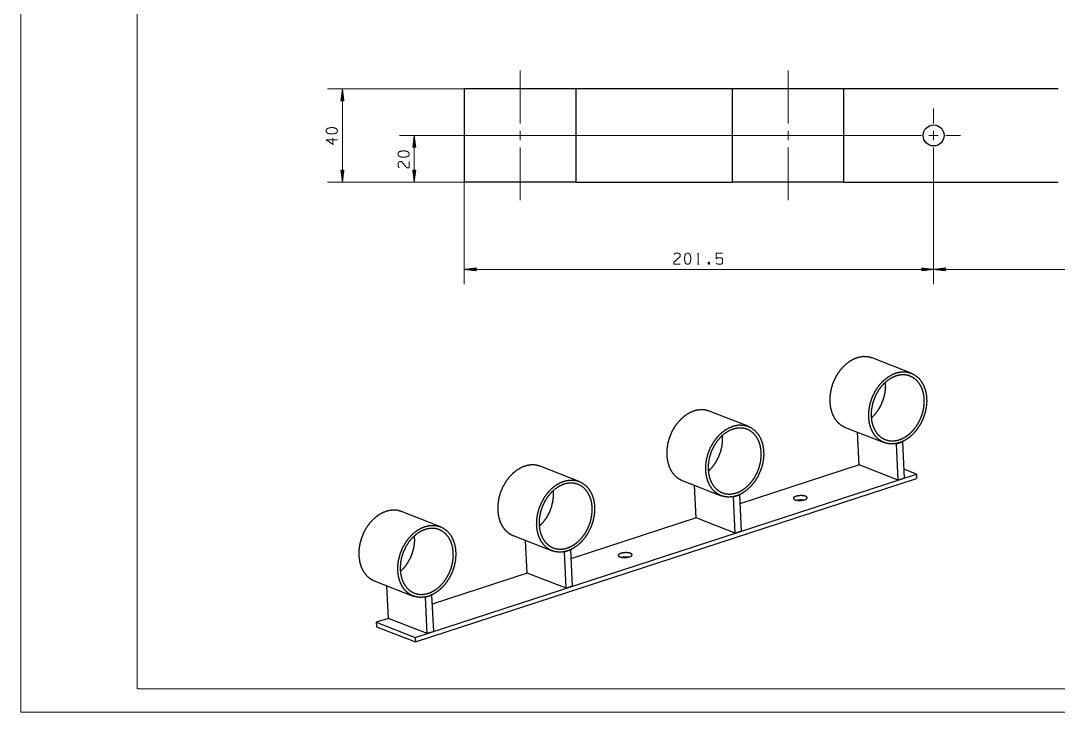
# Model space of a CAD drawing. Header units: millimetres. Extents: x 0 to 420, y 0 to 297.
# Drawn here: x 0 to 222.7, y 0 to 148.5 of the extents above; entities that cross this region are included whole.
import ezdxf

# ---------------------------------------------------------------- set-up
doc = ezdxf.new("R2010")
doc.units = ezdxf.units.MM
doc.layers.add('101', color=7, linetype='Continuous', true_color=0xffffff)

msp = doc.modelspace()

# ---------------------------------------------------------------- linework, layer by layer
at = {"layer": '101', "color": 133, "linetype": 'Continuous', "lineweight": 18}
for p, q in [((0, 297), (0, 0)), ((25, 292), (25, 5)), ((25, 5), (415, 5)), ((0, 0), (420, 0))]:
    msp.add_line(p, q, dxfattribs=at)
at = {"layer": '101', "color": 22, "linetype": 'Continuous', "lineweight": 18}
for p, q in [((95.18, 133.87), (65.87, 133.87)), ((69.05, 133.87), (68.71, 131.33)), ((69.02, 131.33), (69.02, 133.67)), ((69.38, 131.33), (69.05, 133.87)), ((69.05, 113.87), (69.05, 133.87)), ((69.07, 131.33), (69.07, 133.67)), ((68.77, 131.33), (68.77, 131.74)), ((68.82, 131.33), (68.82, 132.13)), ((68.87, 131.33), (68.87, 132.52)), ((68.92, 131.33), (68.92, 132.9)), ((68.97, 131.33), (68.97, 133.29)), ((69.12, 131.33), (69.12, 133.29)), ((69.17, 131.33), (69.17, 132.9)), ((69.23, 131.33), (69.23, 132.52)), ((69.28, 131.33), (69.28, 132.13)), ((69.33, 131.33), (69.33, 131.74)), ((68.71, 131.33), (69.38, 131.33)), ((68.72, 131.33), (68.72, 131.36)), ((68.72, 131.33), (68.72, 131.36)), ((69.38, 131.33), (69.38, 131.36)), ((69.38, 131.33), (69.38, 131.36)), ((190.17, 123.87), (81.29, 123.87)), ((84.47, 123.87), (84.13, 121.33)), ((84.29, 121.33), (84.29, 122.52)), ((84.34, 121.33), (84.34, 122.9)), ((84.39, 121.33), (84.39, 123.29)), ((84.44, 121.33), (84.44, 123.67)), ((84.8, 121.33), (84.47, 123.87)), ((84.47, 113.87), (84.47, 123.87)), ((84.49, 121.33), (84.49, 123.67)), ((84.54, 121.33), (84.54, 123.29)), ((84.59, 121.33), (84.59, 122.9)), ((84.64, 121.33), (84.64, 122.52)), ((84.13, 121.33), (84.8, 121.33)), ((84.14, 121.33), (84.14, 121.36)), ((84.14, 121.33), (84.14, 121.36)), ((84.19, 121.33), (84.19, 121.74)), ((84.24, 121.33), (84.24, 122.13)), ((84.69, 121.33), (84.69, 122.13)), ((84.75, 121.33), (84.75, 121.74)), ((84.8, 121.33), (84.8, 121.36)), ((84.8, 121.33), (84.8, 121.36)), ((195.93, 118.1), (195.93, 91.93)), ((195.93, 118.1), (195.93, 91.93)), ((68.71, 116.41), (69.05, 113.87)), ((69.38, 116.41), (68.71, 116.41)), ((68.72, 116.41), (68.72, 116.37)), ((68.72, 116.41), (68.72, 116.37)), ((68.77, 116.41), (68.77, 115.99)), ((68.82, 116.41), (68.82, 115.6)), ((68.87, 116.41), (68.87, 115.22)), ((68.92, 116.41), (68.92, 114.83)), ((68.97, 116.41), (68.97, 114.45)), ((69.02, 116.41), (69.02, 114.06)), ((69.05, 113.87), (69.38, 116.41)), ((69.07, 116.41), (69.07, 114.06)), ((69.12, 116.41), (69.12, 114.45)), ((69.17, 116.41), (69.17, 114.83)), ((69.23, 116.41), (69.23, 115.22)), ((69.28, 116.41), (69.28, 115.6)), ((69.33, 116.41), (69.33, 115.99)), ((69.38, 116.41), (69.38, 116.37)), ((69.38, 116.41), (69.38, 116.37)), ((84.13, 116.41), (84.47, 113.87)), ((84.8, 116.41), (84.13, 116.41)), ((84.14, 116.41), (84.14, 116.37)), ((84.14, 116.41), (84.14, 116.37)), ((84.19, 116.41), (84.19, 115.99)), ((84.24, 116.41), (84.24, 115.6)), ((84.29, 116.41), (84.29, 115.22)), ((84.34, 116.41), (84.34, 114.83)), ((84.39, 116.41), (84.39, 114.45)), ((84.44, 116.41), (84.44, 114.06)), ((84.47, 113.87), (84.8, 116.41)), ((84.49, 116.41), (84.49, 114.06)), ((84.54, 116.41), (84.54, 114.45)), ((84.59, 116.41), (84.59, 114.83)), ((84.64, 116.41), (84.64, 115.22)), ((84.69, 116.41), (84.69, 115.6)), ((84.75, 116.41), (84.75, 115.99)), ((84.8, 116.41), (84.8, 116.37)), ((84.8, 116.41), (84.8, 116.37)), ((95.18, 113.87), (65.87, 113.87)), ((95.18, 113.87), (81.29, 113.87)), ((95.18, 113.87), (95.18, 91.93)), ((97.72, 95.44), (95.18, 95.11)), ((195.93, 95.11), (95.18, 95.11)), ((95.18, 95.11), (97.72, 94.77)), ((97.72, 95.13), (95.38, 95.13)), ((97.72, 95.08), (95.38, 95.08)), ((97.72, 95.18), (95.76, 95.18)), ((97.72, 95.03), (95.76, 95.03)), ((97.72, 95.23), (96.15, 95.23)), ((97.72, 94.98), (96.15, 94.98)), ((97.72, 95.28), (96.54, 95.28)), ((97.72, 94.93), (96.54, 94.93)), ((97.72, 95.33), (96.92, 95.33)), ((97.72, 94.88), (96.92, 94.88)), ((97.72, 95.39), (97.31, 95.39)), ((97.72, 94.83), (97.31, 94.83)), ((97.72, 95.44), (97.69, 95.44)), ((97.72, 95.44), (97.69, 95.44)), ((97.72, 94.78), (97.69, 94.78)), ((97.72, 94.78), (97.69, 94.78)), ((97.72, 94.77), (97.72, 95.44)), ((193.39, 95.44), (193.43, 95.44)), ((193.39, 95.44), (193.43, 95.44)), ((193.39, 95.44), (193.39, 94.77)), ((195.93, 95.11), (193.39, 95.44)), ((193.39, 95.39), (193.81, 95.39)), ((193.39, 95.33), (194.2, 95.33)), ((193.39, 95.28), (194.58, 95.28)), ((193.39, 95.23), (194.97, 95.23)), ((193.39, 95.18), (195.36, 95.18)), ((193.39, 95.13), (195.74, 95.13)), ((193.39, 94.77), (195.93, 95.11)), ((193.39, 95.08), (195.74, 95.08)), ((193.39, 95.03), (195.36, 95.03)), ((193.39, 94.98), (194.97, 94.98)), ((193.39, 94.93), (194.58, 94.93)), ((193.39, 94.88), (194.2, 94.88)), ((193.39, 94.83), (193.81, 94.83)), ((193.39, 94.78), (193.43, 94.78)), ((193.39, 94.78), (193.43, 94.78)), ((198.47, 95.44), (195.93, 95.11)), ((195.93, 95.11), (198.47, 94.77)), ((195.93, 95.11), (268.43, 95.11)), ((198.47, 95.13), (196.13, 95.13)), ((198.47, 95.08), (196.13, 95.08)), ((198.47, 95.18), (196.51, 95.18)), ((198.47, 95.03), (196.51, 95.03)), ((198.47, 95.23), (196.9, 95.23)), ((198.47, 94.98), (196.9, 94.98)), ((198.47, 95.28), (197.29, 95.28)), ((198.47, 94.93), (197.29, 94.93)), ((198.47, 95.33), (197.67, 95.33)), ((198.47, 94.88), (197.67, 94.88)), ((198.47, 95.39), (198.06, 95.39)), ((198.47, 94.83), (198.06, 94.83)), ((198.47, 95.44), (198.44, 95.44)), ((198.47, 95.44), (198.44, 95.44)), ((198.47, 94.78), (198.44, 94.78)), ((198.47, 94.78), (198.44, 94.78)), ((198.47, 94.77), (198.47, 95.44))]:
    msp.add_line(p, q, dxfattribs=at)
at = {"layer": '101', "color": 163, "linetype": 'Continuous', "lineweight": 25}
for p, q in [((95.18, 133.87), (95.18, 113.87)), ((119.18, 113.87), (119.18, 133.87)), ((152.69, 133.87), (119.19, 133.87)), ((152.68, 133.87), (152.68, 113.87)), ((176.68, 113.87), (176.68, 133.87)), ((222.68, 133.87), (176.69, 133.87)), ((119.19, 113.87), (152.69, 113.87)), ((176.69, 113.87), (222.68, 113.87)), ((191.13, 72.82), (182.77, 76.08)), ((156.14, 61.41), (147.78, 64.67)), ((176.96, 61.17), (185.32, 57.91)), ((179.98, 53.13), (179.63, 60.13)), ((187.95, 57.67), (189.25, 58.09)), ((189.25, 58.09), (189.2, 58.11)), ((189.25, 58.09), (189.64, 50.29)), ((187.95, 57.67), (187.88, 57.69)), ((188.34, 49.87), (187.95, 57.67)), ((119.86, 49.57), (111.5, 52.84)), ((179.98, 53.13), (154.35, 44.77)), ((188.34, 49.87), (179.98, 53.13)), ((192.23, 51.13), (189.54, 52.18)), ((84.67, 16.06), (192.23, 51.13)), ((84.72, 15.12), (192.28, 50.2)), ((141.97, 49.76), (150.33, 46.5)), ((189.64, 50.29), (188.34, 49.87)), ((192.23, 51.13), (192.28, 50.2)), ((144.99, 41.72), (144.64, 48.72)), ((152.96, 46.26), (152.89, 46.28)), ((152.96, 46.26), (154.26, 46.68)), ((153.35, 38.46), (152.96, 46.26)), ((154.26, 46.68), (154.21, 46.7)), ((154.26, 46.68), (154.65, 38.88)), ((90.06, 39.85), (81.69, 43.12)), ((144.99, 41.72), (118.07, 32.94)), ((153.35, 38.46), (144.99, 41.72)), ((105.68, 37.93), (114.05, 34.67)), ((154.65, 38.88), (153.35, 38.46)), ((108.71, 29.88), (108.36, 36.89)), ((116.68, 34.42), (116.61, 34.45)), ((116.68, 34.42), (117.98, 34.85)), ((117.07, 26.62), (116.68, 34.42)), ((117.98, 34.85), (117.93, 34.86)), ((117.98, 34.85), (118.37, 27.05)), ((108.71, 29.89), (88.27, 23.22)), ((117.07, 26.62), (108.71, 29.88)), ((75.88, 28.21), (84.24, 24.95)), ((78.9, 20.16), (78.55, 27.17)), ((118.37, 27.05), (117.07, 26.62)), ((86.88, 24.7), (86.8, 24.73)), ((86.88, 24.7), (88.17, 25.13)), ((87.26, 16.9), (86.88, 24.7)), ((88.17, 25.13), (88.12, 25.14)), ((88.17, 25.13), (88.56, 17.33)), ((78.9, 20.17), (76.31, 19.32)), ((87.26, 16.9), (78.9, 20.16)), ((76.31, 19.32), (76.36, 18.38)), ((76.31, 19.32), (84.67, 16.06)), ((76.36, 18.38), (84.72, 15.12)), ((84.67, 16.06), (84.72, 15.12)), ((88.56, 17.33), (87.26, 16.9))]:
    msp.add_line(p, q, dxfattribs=at)
at = {"layer": '101', "color": 151, "linetype": 'Continuous', "lineweight": 18}
for p, q in [((195.93, 126.46), (195.93, 129.63)), ((107.18, 124.87), (107.18, 122.86)), ((164.68, 124.87), (164.68, 122.86)), ((195.93, 122.86), (195.93, 124.87)), ((193.34, 123.87), (190.17, 123.87)), ((194.93, 123.87), (196.94, 123.87)), ((198.53, 123.87), (201.7, 123.87)), ((195.93, 121.28), (195.93, 118.1))]:
    msp.add_line(p, q, dxfattribs=at)
at = {"layer": '101', "color": 72, "linetype": 'Continuous', "lineweight": 18}
for p, q in [((145.22, 96.2), (145.64, 96.2)), ((147.62, 96.65), (147.78, 96.22))]:
    msp.add_line(p, q, dxfattribs=at)
at = {"layer": '101', "color": 163, "linetype": 'Continuous', "lineweight": 25}
msp.add_circle((195.93, 123.87), 2.25, dxfattribs=at)
at = {"layer": '101', "color": 151, "linetype": 'Continuous', "lineweight": 18}
for points, knots in [([(107.18, 137.79), (107.18, 136.2), (107.18, 126.46)], [0, 0, 0.140063, 1, 1]), ([(164.68, 137.79), (164.68, 136.2), (164.68, 126.46)], [0, 0, 0.140063, 1, 1]), ([(107.18, 121.28), (107.18, 113.12), (107.18, 109.94)], [0, 0, 0.719874, 1, 1]), ([(164.68, 121.28), (164.68, 113.12), (164.68, 109.94)], [0, 0, 0.719874, 1, 1])]:
    msp.add_open_spline(points, degree=1, knots=knots, dxfattribs=at)
at = {"layer": '101', "color": 163, "linetype": 'Continuous', "lineweight": 25}
for points, knots in [([(119.18, 133.87), (118.78, 133.87), (117.58, 133.87), (115.67, 133.87), (113.18, 133.87), (110.29, 133.87), (107.18, 133.87), (104.08, 133.87), (101.18, 133.87), (98.7, 133.87), (97.66, 133.87), (96.1, 133.87), (95.29, 133.87), (95.18, 133.87)], [0, 0, 0.017037, 0.066987, 0.146447, 0.25, 0.370591, 0.5, 0.629409, 0.75, 0.853553, 0.896677, 0.96194, 0.995722, 1, 1]), ([(176.68, 133.87), (176.58, 133.87), (175.77, 133.87), (174.21, 133.87), (171.99, 133.87), (169.28, 133.87), (166.25, 133.87), (163.12, 133.87), (160.09, 133.87), (157.38, 133.87), (155.16, 133.87), (153.6, 133.87), (152.79, 133.87), (152.68, 133.87)], [0, 0, 0.004278, 0.038061, 0.103324, 0.195619, 0.308659, 0.434737, 0.565263, 0.691342, 0.804381, 0.896677, 0.96194, 0.995722, 1, 1]), ([(119.18, 113.87), (118.78, 113.87), (117.58, 113.87), (115.67, 113.87), (113.18, 113.87), (110.29, 113.87), (107.18, 113.87), (104.08, 113.87), (101.18, 113.87), (98.7, 113.87), (97.66, 113.87), (96.1, 113.87), (95.29, 113.87), (95.18, 113.87)], [0, 0, 0.017037, 0.066987, 0.146447, 0.25, 0.370591, 0.5, 0.629409, 0.75, 0.853553, 0.896677, 0.96194, 0.995722, 1, 1]), ([(176.68, 113.87), (176.58, 113.87), (175.77, 113.87), (174.21, 113.87), (171.99, 113.87), (169.28, 113.87), (166.25, 113.87), (163.12, 113.87), (160.09, 113.87), (157.38, 113.87), (155.16, 113.87), (153.6, 113.87), (152.79, 113.87), (152.68, 113.87)], [0, 0, 0.004278, 0.038061, 0.103324, 0.195619, 0.308659, 0.434737, 0.565263, 0.691342, 0.804381, 0.896677, 0.96194, 0.995722, 1, 1]), ([(182.77, 76.08), (181.84, 76.33), (180.86, 76.37), (179.84, 76.22), (178.84, 75.86), (177.85, 75.31), (176.92, 74.58), (176.07, 73.69), (175.32, 72.68), (174.69, 71.55), (174.19, 70.35), (173.85, 69.1), (173.66, 67.84), (173.64, 66.6)], [0, 0, 0.063275, 0.127885, 0.194956, 0.265253, 0.339125, 0.416525, 0.497067, 0.580092, 0.664748, 0.750066, 0.835025, 0.918635, 1, 1]), ([(182.01, 63.34), (182.15, 62.16), (182.44, 61.07), (182.89, 60.09), (183.48, 59.24), (184.19, 58.56), (185, 58.05), (185.9, 57.73), (186.85, 57.61), (187.85, 57.69), (188.85, 57.96), (189.84, 58.43), (190.78, 59.08), (191.66, 59.89), (192.45, 60.85), (193.13, 61.92), (193.68, 63.08), (194.09, 64.3), (194.35, 65.54), (194.46, 66.78), (194.39, 67.99), (194.17, 69.13), (193.8, 70.16), (193.28, 71.08), (192.63, 71.85), (191.87, 72.45), (191.01, 72.86), (190.08, 73.08), (189.1, 73.11), (188.1, 72.93), (187.1, 72.55), (186.14, 71.99), (185.22, 71.26), (184.38, 70.37), (183.65, 69.36), (183.03, 68.24), (182.54, 67.05), (182.21, 65.81), (182.03, 64.56), (182.01, 63.34)], [0, 0, 0.02694, 0.05271, 0.077255, 0.100648, 0.123101, 0.144953, 0.166637, 0.188611, 0.21129, 0.234979, 0.259854, 0.28595, 0.313183, 0.341366, 0.37024, 0.399491, 0.428781, 0.45777, 0.486138, 0.513609, 0.539978, 0.565134, 0.589086, 0.611973, 0.634076, 0.655787, 0.67756, 0.699841, 0.722994, 0.747263, 0.772752, 0.799434, 0.827171, 0.855736, 0.884839, 0.914153, 0.943334, 0.97205, 1, 1]), ([(187.88, 72.23), (188.85, 72.44), (189.8, 72.45), (190.71, 72.26), (191.54, 71.87), (192.28, 71.29), (192.9, 70.55), (193.39, 69.65), (193.73, 68.63), (193.91, 67.51), (193.92, 66.34), (193.78, 65.13), (193.47, 63.93), (193.01, 62.78), (192.42, 61.7), (191.7, 60.72), (190.89, 59.88), (189.99, 59.19), (189.05, 58.68), (188.08, 58.37), (187.12, 58.25), (186.19, 58.34), (185.32, 58.64), (184.53, 59.12), (183.84, 59.79), (183.29, 60.61), (182.87, 61.58), (182.61, 62.65), (182.51, 63.8), (182.58, 64.99), (182.81, 66.2), (183.19, 67.38), (183.72, 68.5), (184.38, 69.54), (185.15, 70.45), (186, 71.22), (186.92, 71.81), (187.88, 72.23)], [0, 0, 0.02465, 0.048266, 0.071255, 0.094129, 0.117423, 0.141595, 0.166965, 0.193683, 0.221734, 0.250964, 0.281106, 0.311822, 0.342722, 0.373407, 0.403491, 0.432637, 0.46059, 0.487203, 0.512474, 0.536565, 0.559809, 0.582672, 0.605692, 0.629375, 0.654117, 0.680153, 0.707549, 0.736216, 0.765941, 0.796416, 0.827274, 0.858116, 0.888546, 0.9182, 0.946775, 0.974068, 1, 1]), ([(185.54, 70.83), (185.57, 69.65), (185.43, 68.45), (185.12, 67.24), (184.67, 66.08), (184.08, 64.99), (183.36, 64.01), (182.55, 63.16)], [0, 0, 0.13837, 0.281154, 0.426734, 0.573271, 0.718851, 0.861633, 1, 1]), ([(147.78, 64.67), (146.85, 64.92), (145.87, 64.96), (144.86, 64.81), (143.85, 64.45), (142.86, 63.9), (141.94, 63.17), (141.08, 62.28), (140.33, 61.27), (139.7, 60.14), (139.21, 58.94), (138.86, 57.69), (138.68, 56.43), (138.66, 55.19)], [0, 0, 0.063273, 0.127884, 0.194956, 0.265252, 0.339124, 0.416525, 0.497066, 0.580092, 0.664748, 0.750065, 0.835025, 0.918635, 1, 1]), ([(173.64, 66.6), (173.8, 65.35), (174.13, 64.2), (174.63, 63.18), (175.28, 62.32), (176.06, 61.65), (176.96, 61.17)], [0, 0, 0.186732, 0.364802, 0.533874, 0.694678, 0.849089, 1, 1]), ([(147.02, 51.93), (147.16, 50.75), (147.46, 49.66), (147.9, 48.68), (148.49, 47.83), (149.2, 47.15), (150.01, 46.64), (150.91, 46.32), (151.87, 46.2), (152.86, 46.28), (153.86, 46.55), (154.85, 47.02), (155.79, 47.67), (156.67, 48.48), (157.46, 49.44), (158.14, 50.51), (158.69, 51.67), (159.11, 52.89), (159.37, 54.13), (159.47, 55.37), (159.41, 56.58), (159.19, 57.72), (158.81, 58.75), (158.29, 59.67), (157.65, 60.44), (156.88, 61.04), (156.02, 61.45), (155.09, 61.67), (154.12, 61.7), (153.11, 61.52), (152.12, 61.14), (151.15, 60.58), (150.23, 59.85), (149.4, 58.96), (148.66, 57.95), (148.04, 56.83), (147.56, 55.64), (147.22, 54.4), (147.04, 53.15), (147.02, 51.93)], [0, 0, 0.02694, 0.05271, 0.077255, 0.100648, 0.123101, 0.144953, 0.166637, 0.188611, 0.21129, 0.234979, 0.259854, 0.28595, 0.313183, 0.341367, 0.37024, 0.399491, 0.428782, 0.45777, 0.486138, 0.513609, 0.539978, 0.565134, 0.589085, 0.611973, 0.634076, 0.655787, 0.67756, 0.69984, 0.722994, 0.747263, 0.772752, 0.799434, 0.827171, 0.855736, 0.884839, 0.914153, 0.943334, 0.97205, 1, 1]), ([(152.89, 60.82), (153.86, 61.03), (154.81, 61.04), (155.72, 60.85), (156.55, 60.46), (157.29, 59.88), (157.91, 59.14), (158.4, 58.24), (158.74, 57.22), (158.92, 56.1), (158.94, 54.93), (158.79, 53.72), (158.48, 52.52), (158.03, 51.37), (157.43, 50.29), (156.71, 49.31), (155.9, 48.47), (155.01, 47.78), (154.06, 47.27), (153.1, 46.96), (152.13, 46.84), (151.2, 46.93), (150.33, 47.23), (149.54, 47.71), (148.86, 48.38), (148.3, 49.2), (147.89, 50.17), (147.63, 51.24), (147.53, 52.39), (147.59, 53.58), (147.82, 54.79), (148.2, 55.97), (148.73, 57.09), (149.39, 58.13), (150.16, 59.04), (151.01, 59.81), (151.94, 60.4), (152.89, 60.82)], [0, 0, 0.02465, 0.048266, 0.071255, 0.094129, 0.117423, 0.141595, 0.166965, 0.193683, 0.221734, 0.250964, 0.281106, 0.311822, 0.342722, 0.373407, 0.403491, 0.432638, 0.46059, 0.487203, 0.512474, 0.536565, 0.559809, 0.582672, 0.605692, 0.629375, 0.654117, 0.680153, 0.707549, 0.736216, 0.765941, 0.796416, 0.827274, 0.858116, 0.888546, 0.9182, 0.946775, 0.974068, 1, 1]), ([(150.55, 59.42), (150.58, 58.24), (150.44, 57.03), (150.14, 55.83), (149.68, 54.67), (149.09, 53.58), (148.38, 52.6), (147.56, 51.75)], [0, 0, 0.13837, 0.281153, 0.426734, 0.573271, 0.718851, 0.861632, 1, 1]), ([(138.66, 55.19), (138.81, 53.94), (139.14, 52.79), (139.64, 51.77), (140.29, 50.91), (141.07, 50.24), (141.97, 49.76)], [0, 0, 0.186732, 0.364802, 0.533873, 0.694677, 0.849089, 1, 1]), ([(111.5, 52.84), (110.57, 53.09), (109.58, 53.13), (108.57, 52.97), (107.56, 52.61), (106.58, 52.06), (105.65, 51.34), (104.8, 50.45), (104.05, 49.43), (103.42, 48.31), (102.92, 47.1), (102.58, 45.86), (102.39, 44.59), (102.37, 43.35)], [0, 0, 0.063273, 0.127884, 0.194956, 0.265252, 0.339124, 0.416525, 0.497067, 0.580092, 0.664748, 0.750065, 0.835025, 0.918635, 1, 1]), ([(110.73, 40.09), (110.87, 38.92), (111.17, 37.83), (111.62, 36.85), (112.21, 36), (112.91, 35.32), (113.73, 34.81), (114.63, 34.49), (115.58, 34.37), (116.58, 34.44), (117.58, 34.72), (118.56, 35.19), (119.51, 35.84), (120.39, 36.65), (121.18, 37.6), (121.86, 38.67), (122.41, 39.83), (122.82, 41.05), (123.08, 42.3), (123.18, 43.54), (123.12, 44.75), (122.9, 45.88), (122.53, 46.92), (122.01, 47.84), (121.36, 48.6), (120.6, 49.2), (119.74, 49.62), (118.81, 49.84), (117.83, 49.86), (116.83, 49.68), (115.83, 49.31), (114.86, 48.75), (113.95, 48.02), (113.11, 47.13), (112.38, 46.12), (111.76, 45), (111.27, 43.8), (110.94, 42.57), (110.75, 41.32), (110.73, 40.09)], [0, 0, 0.02694, 0.05271, 0.077255, 0.100648, 0.123101, 0.144953, 0.166637, 0.188611, 0.21129, 0.234979, 0.259854, 0.28595, 0.313183, 0.341367, 0.37024, 0.399491, 0.428782, 0.45777, 0.486138, 0.513609, 0.539978, 0.565134, 0.589086, 0.611973, 0.634076, 0.655787, 0.67756, 0.69984, 0.722994, 0.747263, 0.772752, 0.799434, 0.827171, 0.855736, 0.884839, 0.914153, 0.943334, 0.97205, 1, 1]), ([(116.61, 48.98), (117.58, 49.2), (118.53, 49.21), (119.43, 49.02), (120.27, 48.63), (121.01, 48.05), (121.63, 47.3), (122.12, 46.41), (122.46, 45.38), (122.64, 44.27), (122.65, 43.09), (122.51, 41.89), (122.2, 40.69), (121.74, 39.53), (121.15, 38.45), (120.43, 37.48), (119.61, 36.63), (118.72, 35.95), (117.78, 35.44), (116.81, 35.12), (115.85, 35.01), (114.92, 35.1), (114.04, 35.39), (113.26, 35.88), (112.57, 36.54), (112.02, 37.37), (111.6, 38.33), (111.34, 39.4), (111.24, 40.55), (111.31, 41.75), (111.54, 42.95), (111.92, 44.14), (112.45, 45.26), (113.1, 46.29), (113.87, 47.21), (114.73, 47.97), (115.65, 48.57), (116.61, 48.98)], [0, 0, 0.02465, 0.048266, 0.071255, 0.094129, 0.117422, 0.141595, 0.166965, 0.193683, 0.221734, 0.250963, 0.281106, 0.311822, 0.342722, 0.373407, 0.403491, 0.432637, 0.46059, 0.487203, 0.512474, 0.536565, 0.559808, 0.582672, 0.605692, 0.629375, 0.654117, 0.680153, 0.707549, 0.736216, 0.765941, 0.796416, 0.827274, 0.858116, 0.888546, 0.9182, 0.946775, 0.974068, 1, 1]), ([(114.27, 47.59), (114.29, 46.41), (114.15, 45.2), (113.85, 44), (113.4, 42.84), (112.81, 41.75), (112.09, 40.77), (111.28, 39.92)], [0, 0, 0.13837, 0.281154, 0.426734, 0.573271, 0.71885, 0.861632, 1, 1]), ([(168.48, 46.38), (168.74, 46.23), (168.81, 46.04), (168.68, 45.84), (168.36, 45.67), (167.9, 45.55), (167.36, 45.48), (166.82, 45.49), (166.34, 45.56), (165.99, 45.7), (165.83, 45.87), (165.86, 46.07), (166.09, 46.25), (166.48, 46.4), (166.99, 46.5), (167.54, 46.53), (168.06, 46.49), (168.48, 46.38)], [0, 0, 0.045594, 0.0755, 0.110542, 0.164445, 0.235519, 0.316426, 0.397716, 0.46987, 0.525293, 0.561609, 0.590979, 0.635036, 0.698214, 0.775306, 0.857633, 0.935476, 1, 1]), ([(168.01, 45.57), (167.33, 45.59), (166.67, 45.5)], [0, 0, 0.499995, 1, 1]), ([(81.69, 43.12), (80.76, 43.37), (79.78, 43.41), (78.77, 43.25), (77.76, 42.89), (76.78, 42.34), (75.85, 41.62), (75, 40.73), (74.24, 39.71), (73.61, 38.59), (73.12, 37.38), (72.77, 36.14), (72.59, 34.87), (72.57, 33.63)], [0, 0, 0.063274, 0.127885, 0.194956, 0.265252, 0.339124, 0.416525, 0.497067, 0.580092, 0.664748, 0.750065, 0.835025, 0.918635, 1, 1]), ([(102.37, 43.35), (102.53, 42.11), (102.86, 40.96), (103.36, 39.94), (104.01, 39.08), (104.79, 38.4), (105.68, 37.93)], [0, 0, 0.186732, 0.364802, 0.533873, 0.694677, 0.849089, 1, 1]), ([(80.93, 30.37), (81.07, 29.2), (81.37, 28.11), (81.82, 27.13), (82.4, 26.28), (83.11, 25.6), (83.92, 25.09), (84.82, 24.77), (85.78, 24.65), (86.77, 24.72), (87.77, 25), (88.76, 25.47), (89.7, 26.12), (90.58, 26.93), (91.37, 27.88), (92.05, 28.95), (92.61, 30.11), (93.02, 31.33), (93.28, 32.58), (93.38, 33.82), (93.32, 35.03), (93.1, 36.16), (92.72, 37.2), (92.21, 38.12), (91.56, 38.88), (90.79, 39.48), (89.94, 39.9), (89.01, 40.12), (88.03, 40.14), (87.03, 39.96), (86.03, 39.59), (85.06, 39.03), (84.14, 38.3), (83.31, 37.41), (82.57, 36.4), (81.95, 35.28), (81.47, 34.08), (81.13, 32.85), (80.95, 31.6), (80.93, 30.37)], [0, 0, 0.02694, 0.05271, 0.077255, 0.100648, 0.123101, 0.144953, 0.166637, 0.188611, 0.21129, 0.234979, 0.259854, 0.28595, 0.313183, 0.341367, 0.37024, 0.399491, 0.428782, 0.45777, 0.486138, 0.513609, 0.539978, 0.565134, 0.589086, 0.611973, 0.634076, 0.655787, 0.67756, 0.69984, 0.722994, 0.747263, 0.772752, 0.799434, 0.827171, 0.855736, 0.884839, 0.914153, 0.943334, 0.97205, 1, 1]), ([(86.81, 39.26), (87.77, 39.48), (88.73, 39.49), (89.63, 39.3), (90.46, 38.91), (91.2, 38.33), (91.82, 37.58), (92.31, 36.69), (92.65, 35.66), (92.83, 34.55), (92.85, 33.37), (92.7, 32.17), (92.39, 30.97), (91.94, 29.82), (91.34, 28.73), (90.63, 27.76), (89.81, 26.91), (88.92, 26.23), (87.97, 25.72), (87.01, 25.41), (86.04, 25.29), (85.11, 25.38), (84.24, 25.67), (83.45, 26.16), (82.77, 26.83), (82.21, 27.65), (81.8, 28.61), (81.54, 29.69), (81.44, 30.83), (81.5, 32.03), (81.73, 33.23), (82.11, 34.42), (82.64, 35.54), (83.3, 36.57), (84.07, 37.49), (84.93, 38.25), (85.85, 38.85), (86.81, 39.26)], [0, 0, 0.02465, 0.048266, 0.071255, 0.094129, 0.117423, 0.141595, 0.166965, 0.193683, 0.221734, 0.250964, 0.281106, 0.311822, 0.342722, 0.373407, 0.403491, 0.432638, 0.46059, 0.487203, 0.512474, 0.536565, 0.559809, 0.582672, 0.605692, 0.629375, 0.654117, 0.680153, 0.707549, 0.736216, 0.765941, 0.796416, 0.827274, 0.858116, 0.888546, 0.918199, 0.946775, 0.974068, 1, 1]), ([(84.46, 37.87), (84.49, 36.69), (84.35, 35.48), (84.05, 34.28), (83.59, 33.12), (83, 32.03), (82.29, 31.05), (81.47, 30.2)], [0, 0, 0.13837, 0.281153, 0.426734, 0.573271, 0.71885, 0.861632, 1, 1]), ([(72.57, 33.63), (72.72, 32.39), (73.05, 31.24), (73.55, 30.22), (74.2, 29.36), (74.99, 28.68), (75.88, 28.21)], [0, 0, 0.186732, 0.364802, 0.533873, 0.694677, 0.84909, 1, 1]), ([(130.9, 34.13), (131.16, 33.97), (131.23, 33.78), (131.1, 33.59), (130.78, 33.42), (130.32, 33.29), (129.78, 33.23), (129.24, 33.23), (128.76, 33.31), (128.42, 33.44), (128.25, 33.62), (128.28, 33.81), (128.51, 34), (128.91, 34.15), (129.41, 34.25), (129.96, 34.28), (130.48, 34.24), (130.9, 34.13)], [0, 0, 0.045594, 0.0755, 0.110542, 0.164445, 0.235519, 0.316426, 0.397716, 0.46987, 0.525293, 0.561609, 0.590979, 0.635038, 0.698214, 0.775306, 0.857633, 0.935476, 1, 1]), ([(130.43, 33.31), (129.76, 33.34), (129.09, 33.25)], [0, 0, 0.499995, 1, 1])]:
    msp.add_open_spline(points, degree=1, knots=knots, dxfattribs=at)
at = {"layer": '101', "color": 72, "linetype": 'Continuous', "lineweight": 18}
for points, knots in [([(67.96, 125.03), (67.71, 125.37), (67.01, 125.55), (66.53, 125.55), (65.81, 125.37), (65.58, 125.03), (65.58, 124.7), (65.81, 124.36), (66.53, 124.18), (67.01, 124.2), (67.71, 124.36), (67.96, 124.7), (67.96, 125.03)], [0, 0, 0.067526, 0.183972, 0.260584, 0.380944, 0.446142, 0.500306, 0.565504, 0.685863, 0.762528, 0.87831, 0.945835, 1, 1]), ([(67.01, 123.27), (67.01, 121.93), (65.58, 122.93), (67.96, 122.93)], [0, 0, 0.24587, 0.565296, 1, 1]), ([(83.37, 120.03), (83.12, 120.37), (82.42, 120.55), (81.95, 120.55), (81.22, 120.37), (81, 120.03), (81, 119.7), (81.22, 119.36), (81.95, 119.18), (82.42, 119.2), (83.12, 119.36), (83.37, 119.7), (83.37, 120.03)], [0, 0, 0.067526, 0.183971, 0.260583, 0.380943, 0.446141, 0.500306, 0.565504, 0.685863, 0.762528, 0.878309, 0.945835, 1, 1]), ([(81.22, 116.93), (81, 117.24), (81, 117.93), (81.22, 118.27), (81.7, 118.27), (82.9, 116.91), (83.37, 116.93), (83.37, 118.27)], [0, 0, 0.069693, 0.192977, 0.265274, 0.350227, 0.67474, 0.759752, 1, 1]), ([(140.2, 98.35), (140.52, 98.57), (141.21, 98.57), (141.55, 98.35), (141.55, 97.87), (140.19, 96.67), (140.2, 96.2), (141.55, 96.2)], [0, 0, 0.069692, 0.192978, 0.265274, 0.350227, 0.674741, 0.759752, 1, 1]), ([(143.31, 96.2), (143.65, 96.45), (143.82, 97.15), (143.82, 97.62), (143.65, 98.35), (143.31, 98.57), (142.98, 98.57), (142.64, 98.35), (142.46, 97.62), (142.48, 97.15), (142.64, 96.45), (142.98, 96.2), (143.31, 96.2)], [0, 0, 0.067525, 0.183971, 0.260585, 0.380944, 0.446142, 0.500306, 0.565504, 0.685863, 0.76253, 0.87831, 0.945835, 1, 1]), ([(145.29, 98.37), (145.43, 98.57), (145.43, 96.2)], [0, 0, 0.093491, 1, 1]), ([(149.29, 96.42), (149.63, 96.2), (150.32, 96.2), (150.65, 96.42), (150.65, 97.37), (150.32, 97.62), (149.63, 97.62), (149.29, 97.4), (149.29, 98.57), (150.65, 98.57)], [0, 0, 0.062228, 0.168343, 0.23057, 0.376816, 0.441265, 0.54738, 0.609609, 0.790491, 1, 1]), ([(147.62, 96.22), (147.78, 96.22), (147.86, 96.45), (147.78, 96.65), (147.62, 96.65), (147.53, 96.45), (147.62, 96.22), (147.78, 96.65)], [0, 0, 0.093972, 0.236779, 0.365957, 0.459929, 0.589107, 0.731913, 1, 1])]:
    msp.add_open_spline(points, degree=1, knots=knots, dxfattribs=at)

doc.saveas('drawing.dxf')
